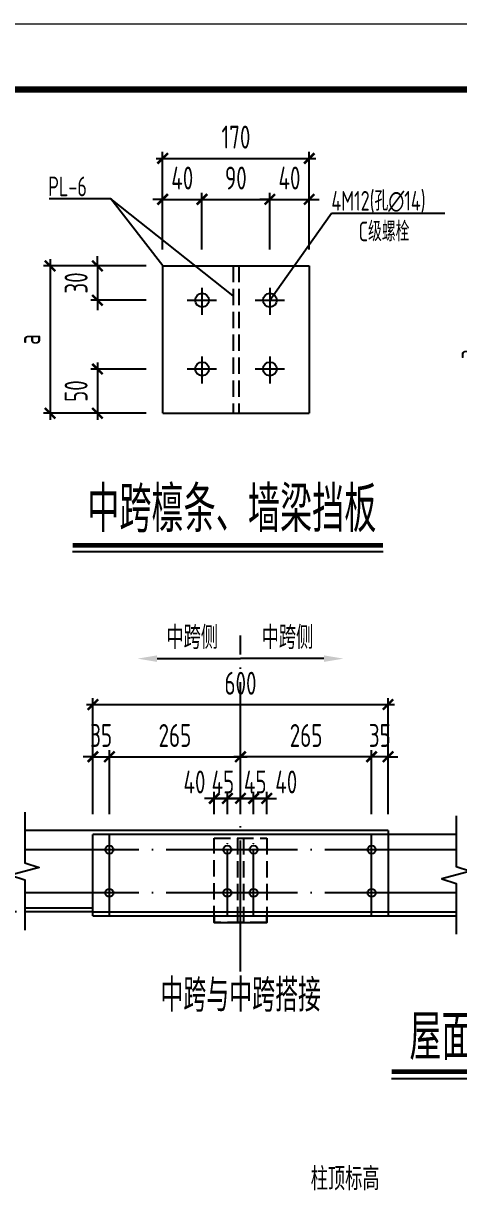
# Model space of a CAD drawing. Extents: x 287065 to 1473467, y 284802 to 344222.
# Drawn here: x 1441221 to 1447859, y 309013 to 326832 of the extents above; entities that cross this region are included whole.
import ezdxf
from ezdxf.enums import TextEntityAlignment as Align

# ---------------------------------------------------------------- set-up
doc = ezdxf.new("R2010")
doc.units = 0
doc.header["$LTSCALE"] = 1000
doc.linetypes.add('DASH', pattern=[0.35, 0.25, -0.1])
doc.linetypes.add('DOTE', pattern=[2.42, 2, -0.2, 0.02, -0.2])
doc.layers.get('0').update_dxf_attribs({"linetype": 'CONTINUOUS'})
doc.layers.get('DEFPOINTS').update_dxf_attribs({"linetype": 'CONTINUOUS'})
for name, color, linetype in [('1', 3, 'CONTINUOUS'), ('DIM', 3, 'CONTINUOUS'), ('DOTE', 8, 'DOTE'), ('FRAME', 3, 'CONTINUOUS'), ('LAB', 3, 'CONTINUOUS'), ('NUM', 3, 'CONTINUOUS'), ('TEXT', 7, 'CONTINUOUS'), ('THIN', 7, 'CONTINUOUS'), ('填充', 8, 'CONTINUOUS'), ('标注', 1, 'CONTINUOUS')]:
    doc.layers.add(name, color=color, linetype=linetype)
doc.styles.add('TSSD_Dimension', font='tssdeng.shx', dxfattribs={"width": 0.7, "bigfont": 'hztxt.shx'})
doc.styles.add('TSSD_Rein', font='tssdeng.shx', dxfattribs={"width": 0.7, "bigfont": 'hztxt.shx'})
doc.dimstyles.new('TSSD_100_100', dxfattribs={"dimtxt": 350, "dimasz": 150, "dimexe": 100, "dimexo": 250, "dimgap": 150, "dimtad": 1, "dimdec": 0, "dimzin": 0, "dimdsep": 46, "dimtxsty": 'TSSD_Dimension', "dimblk": 'ARCHTICK', "dimcen": 0, "dimdle": 100, "dimclrd": 3, "dimclre": 3, "dimclrt": 7, "dimadec": 0, "dimazin": 0, "dimtfac": 1, "dimtdec": 0, "dimtix": 1, "dimtmove": 2, "dimatfit": 3, "dimfxl": 100, "dimtolj": 1, "dimtzin": 0, "dimarcsym": 0})

# ---------------------------------------------------------------- blocks, each defined once
blk = doc.blocks.new('A$C2F0C53E4')
at = {"layer": 'FRAME'}
for points in [[(10, 42010, 20, 20, 0), (10, 10, 20, 20, 0), (59410, 10, 20, 20, 0), (59410, 42010, 20, 20, 0)], [(2510, 41010, 100, 100, 0), (2510, 1010, 100, 100, 0), (58410, 1010, 100, 100, 0), (58410, 41010, 100, 100, 0)]]:
    blk.add_lwpolyline(points, format="xyseb", close=True, dxfattribs=at)
blk = doc.blocks.new('_ARCHTICK')
at = {"color": 0}
blk.add_lwpolyline([(-0.53, -0.53, 0.25, 0.25, 0), (0.53, 0.53, 0.5, 0.5, 0)], format="xyseb", dxfattribs=at)
blk = doc.blocks.new('*D837')
at = {"layer": 'DEFPOINTS', "color": 0}
for p in [(1443345, 323130), (1442350, 322605), (1443345, 322605)]:
    blk.add_point(p, dxfattribs=at)
at = {"layer": 'DIM', "color": 3, "lineweight": -2}
for p, q in [((1442350, 323130), (1442350, 323280)), ((1443095, 323130), (1442250, 323130)), ((1442350, 323130), (1442350, 322605)), ((1443095, 322605), (1442250, 322605)), ((1442350, 322605), (1442350, 322455))]:
    blk.add_line(p, q, dxfattribs=at)
at = {"layer": 'DIM', "color": 3, "lineweight": -2, "xscale": 150, "yscale": 150, "zscale": 150}
for p, rotation in [((1442350, 323130), 270), ((1442350, 322605), 90)]:
    blk.add_blockref('_ARCHTICK', p, dxfattribs=dict(at, rotation=rotation))
at = {"layer": 'DIM', "color": 7, "insert": (1442025, 322868), "char_height": 350, "attachment_point": 5, "rotation": 90, "style": 'TSSD_Dimension'}
blk.add_mtext('\\A1;30', dxfattribs=at)
blk = doc.blocks.new('*D838')
at = {"layer": 'DEFPOINTS', "color": 0}
for p in [(1443345, 323130), (1441628, 320880), (1443345, 320880)]:
    blk.add_point(p, dxfattribs=at)
at = {"layer": 'DIM', "color": 3, "lineweight": -2}
for p, q in [((1443095, 323130), (1441528, 323130)), ((1441628, 323230), (1441628, 320780)), ((1443095, 320880), (1441528, 320880))]:
    blk.add_line(p, q, dxfattribs=at)
at = {"layer": 'DIM', "color": 3, "lineweight": -2, "xscale": 150, "yscale": 150, "zscale": 150}
for p, rotation in [((1441628, 323130), 90), ((1441628, 320880), 270)]:
    blk.add_blockref('_ARCHTICK', p, dxfattribs=dict(at, rotation=rotation))
at = {"layer": 'DIM', "color": 7, "insert": (1441303, 322005), "char_height": 350, "attachment_point": 5, "rotation": 90, "style": 'TSSD_Dimension'}
blk.add_mtext('\\A1;a', dxfattribs=at)
blk = doc.blocks.new('*D839')
at = {"layer": 'DEFPOINTS', "color": 0}
for p in [(1443345, 321555), (1442350, 320880), (1443345, 320880)]:
    blk.add_point(p, dxfattribs=at)
at = {"layer": 'DIM', "color": 3, "lineweight": -2}
for p, q in [((1442350, 321655), (1442350, 320780)), ((1443095, 321555), (1442250, 321555)), ((1443095, 320880), (1442250, 320880))]:
    blk.add_line(p, q, dxfattribs=at)
at = {"layer": 'DIM', "color": 3, "lineweight": -2, "xscale": 150, "yscale": 150, "zscale": 150}
for p, rotation in [((1442350, 321555), 90), ((1442350, 320880), 270)]:
    blk.add_blockref('_ARCHTICK', p, dxfattribs=dict(at, rotation=rotation))
at = {"layer": 'DIM', "color": 7, "insert": (1442025, 321218), "char_height": 350, "attachment_point": 5, "rotation": 90, "style": 'TSSD_Dimension'}
blk.add_mtext('\\A1;50', dxfattribs=at)
blk = doc.blocks.new('*D840')
at = {"layer": 'DEFPOINTS', "color": 0}
for p in [(1445580, 324145), (1444979, 323130), (1445580, 323130)]:
    blk.add_point(p, dxfattribs=at)
at = {"layer": 'DIM', "color": 3, "lineweight": -2}
for p, q in [((1444979, 324145), (1444829, 324145)), ((1444979, 323380), (1444979, 324245)), ((1444979, 324145), (1445580, 324145)), ((1445580, 323380), (1445580, 324245)), ((1445580, 324145), (1445730, 324145))]:
    blk.add_line(p, q, dxfattribs=at)
at = {"layer": 'DIM', "color": 3, "lineweight": -2, "xscale": 150, "yscale": 150, "zscale": 150}
blk.add_blockref('_ARCHTICK', (1444979, 324145), dxfattribs=at)
at = {"layer": 'DIM', "color": 3, "lineweight": -2, "xscale": 150, "yscale": 150, "zscale": 150, "rotation": 180}
blk.add_blockref('_ARCHTICK', (1445580, 324145), dxfattribs=at)
at = {"layer": 'DIM', "color": 7, "insert": (1445279, 324470), "char_height": 350, "attachment_point": 5, "style": 'TSSD_Dimension'}
blk.add_mtext('\\A1;40', dxfattribs=at)
blk = doc.blocks.new('*D841')
at = {"layer": 'DEFPOINTS', "color": 0}
for p in [(1445580, 324770), (1443345, 323130), (1445580, 323130)]:
    blk.add_point(p, dxfattribs=at)
at = {"layer": 'DIM', "color": 3, "lineweight": -2}
for p, q in [((1443345, 323380), (1443345, 324870)), ((1445580, 323380), (1445580, 324870)), ((1443245, 324770), (1445680, 324770))]:
    blk.add_line(p, q, dxfattribs=at)
at = {"layer": 'DIM', "color": 3, "lineweight": -2, "xscale": 150, "yscale": 150, "zscale": 150, "rotation": 180}
blk.add_blockref('_ARCHTICK', (1443345, 324770), dxfattribs=at)
at = {"layer": 'DIM', "color": 3, "lineweight": -2, "xscale": 150, "yscale": 150, "zscale": 150}
blk.add_blockref('_ARCHTICK', (1445580, 324770), dxfattribs=at)
at = {"layer": 'DIM', "color": 7, "insert": (1444463, 325095), "char_height": 350, "attachment_point": 5, "style": 'TSSD_Dimension'}
blk.add_mtext('\\A1;170', dxfattribs=at)
blk = doc.blocks.new('*D842')
at = {"layer": 'DEFPOINTS', "color": 0}
for p in [(1444979, 324145), (1443944, 323130), (1444979, 323130)]:
    blk.add_point(p, dxfattribs=at)
at = {"layer": 'DIM', "color": 3, "lineweight": -2}
for p, q in [((1443844, 324145), (1445079, 324145)), ((1443944, 323380), (1443944, 324245)), ((1444979, 323380), (1444979, 324245))]:
    blk.add_line(p, q, dxfattribs=at)
at = {"layer": 'DIM', "color": 3, "lineweight": -2, "xscale": 150, "yscale": 150, "zscale": 150, "rotation": 180}
blk.add_blockref('_ARCHTICK', (1443944, 324145), dxfattribs=at)
at = {"layer": 'DIM', "color": 3, "lineweight": -2, "xscale": 150, "yscale": 150, "zscale": 150}
blk.add_blockref('_ARCHTICK', (1444979, 324145), dxfattribs=at)
at = {"layer": 'DIM', "color": 7, "insert": (1444461, 324470), "char_height": 350, "attachment_point": 5, "style": 'TSSD_Dimension'}
blk.add_mtext('\\A1;90', dxfattribs=at)
blk = doc.blocks.new('*D843')
at = {"layer": 'DEFPOINTS', "color": 0}
for p in [(1443944, 324145), (1443345, 323130), (1443944, 323130)]:
    blk.add_point(p, dxfattribs=at)
at = {"layer": 'DIM', "color": 3, "lineweight": -2}
for p, q in [((1443345, 324145), (1443195, 324145)), ((1443345, 323380), (1443345, 324245)), ((1443345, 324145), (1443944, 324145)), ((1443944, 323380), (1443944, 324245)), ((1443944, 324145), (1444094, 324145))]:
    blk.add_line(p, q, dxfattribs=at)
at = {"layer": 'DIM', "color": 3, "lineweight": -2, "xscale": 150, "yscale": 150, "zscale": 150}
blk.add_blockref('_ARCHTICK', (1443345, 324145), dxfattribs=at)
at = {"layer": 'DIM', "color": 3, "lineweight": -2, "xscale": 150, "yscale": 150, "zscale": 150, "rotation": 180}
blk.add_blockref('_ARCHTICK', (1443944, 324145), dxfattribs=at)
at = {"layer": 'DIM', "color": 7, "insert": (1443644, 324470), "char_height": 350, "attachment_point": 5, "style": 'TSSD_Dimension'}
blk.add_mtext('\\A1;40', dxfattribs=at)
blk = doc.blocks.new('*D895')
at = {"layer": 'DEFPOINTS', "color": 0}
for p in [(1450007, 322901), (1448300, 320651), (1450007, 320651)]:
    blk.add_point(p, dxfattribs=at)
at = {"layer": 'DIM', "color": 3, "lineweight": -2}
for p, q in [((1449757, 322901), (1448200, 322901)), ((1448300, 323001), (1448300, 320551)), ((1449757, 320651), (1448200, 320651))]:
    blk.add_line(p, q, dxfattribs=at)
at = {"layer": 'DIM', "color": 3, "lineweight": -2, "xscale": 150, "yscale": 150, "zscale": 150}
for p, rotation in [((1448300, 322901), 90), ((1448300, 320651), 270)]:
    blk.add_blockref('_ARCHTICK', p, dxfattribs=dict(at, rotation=rotation))
at = {"layer": 'DIM', "color": 7, "insert": (1447975, 321776), "char_height": 350, "attachment_point": 5, "rotation": 90, "style": 'TSSD_Dimension'}
blk.add_mtext('\\A1;a', dxfattribs=at)
blk = doc.blocks.new('*D903')
at = {"layer": 'DEFPOINTS', "color": 0}
for p in [(1442532, 315636), (1442282, 314509), (1442532, 314509)]:
    blk.add_point(p, dxfattribs=at)
at = {"layer": 'DIM', "color": 3, "lineweight": -2}
for p, q in [((1442282, 315636), (1442132, 315636)), ((1442282, 314759), (1442282, 315736)), ((1442282, 315636), (1442532, 315636)), ((1442532, 314759), (1442532, 315736)), ((1442532, 315636), (1442682, 315636))]:
    blk.add_line(p, q, dxfattribs=at)
at = {"layer": 'DIM', "color": 3, "lineweight": -2, "xscale": 150, "yscale": 150, "zscale": 150}
blk.add_blockref('_ARCHTICK', (1442282, 315636), dxfattribs=at)
at = {"layer": 'DIM', "color": 3, "lineweight": -2, "xscale": 150, "yscale": 150, "zscale": 150, "rotation": 180}
blk.add_blockref('_ARCHTICK', (1442532, 315636), dxfattribs=at)
at = {"layer": 'DIM', "color": 7, "insert": (1442407, 315961), "char_height": 350, "attachment_point": 5, "style": 'TSSD_Dimension'}
blk.add_mtext('\\A1;35', dxfattribs=at)
blk = doc.blocks.new('*D904')
at = {"layer": 'DEFPOINTS', "color": 0}
for p in [(1444532, 315636), (1442532, 314509), (1444532, 314509)]:
    blk.add_point(p, dxfattribs=at)
at = {"layer": 'DIM', "color": 3, "lineweight": -2}
for p, q in [((1442432, 315636), (1444632, 315636)), ((1442532, 314759), (1442532, 315736)), ((1444532, 314759), (1444532, 315736))]:
    blk.add_line(p, q, dxfattribs=at)
at = {"layer": 'DIM', "color": 3, "lineweight": -2, "xscale": 150, "yscale": 150, "zscale": 150, "rotation": 180}
blk.add_blockref('_ARCHTICK', (1442532, 315636), dxfattribs=at)
at = {"layer": 'DIM', "color": 3, "lineweight": -2, "xscale": 150, "yscale": 150, "zscale": 150}
blk.add_blockref('_ARCHTICK', (1444532, 315636), dxfattribs=at)
at = {"layer": 'DIM', "color": 7, "insert": (1443532, 315961), "char_height": 350, "attachment_point": 5, "style": 'TSSD_Dimension'}
blk.add_mtext('\\A1;265', dxfattribs=at)
blk = doc.blocks.new('*D905')
at = {"layer": 'DEFPOINTS', "color": 0}
for p in [(1441323, 314509), (1440533, 314209), (1441323, 314209)]:
    blk.add_point(p, dxfattribs=at)
at = {"layer": 'DIM', "color": 3, "lineweight": -2}
for p, q in [((1441073, 314509), (1440433, 314509)), ((1440533, 314509), (1440533, 314659)), ((1440533, 314509), (1440533, 314209)), ((1441073, 314209), (1440433, 314209)), ((1440533, 314209), (1440533, 314059))]:
    blk.add_line(p, q, dxfattribs=at)
at = {"layer": 'DIM', "color": 3, "lineweight": -2, "xscale": 150, "yscale": 150, "zscale": 150}
for p, rotation in [((1440533, 314509), 270), ((1440533, 314209), 90)]:
    blk.add_blockref('_ARCHTICK', p, dxfattribs=dict(at, rotation=rotation))
at = {"layer": 'DIM', "color": 7, "insert": (1440208, 314359), "char_height": 350, "attachment_point": 5, "rotation": 90, "style": 'TSSD_Dimension'}
blk.add_mtext('\\A1;40', dxfattribs=at)
blk = doc.blocks.new('*D906')
at = {"layer": 'DEFPOINTS', "color": 0}
for p in [(1440533, 313559), (1441323, 313559), (1441368, 313268)]:
    blk.add_point(p, dxfattribs=at)
at = {"layer": 'DIM', "color": 3, "lineweight": -2}
for p, q in [((1440533, 313559), (1440533, 313709)), ((1441073, 313559), (1440433, 313559)), ((1440533, 313268), (1440533, 313559)), ((1441118, 313268), (1440433, 313268)), ((1440533, 313268), (1440533, 313118))]:
    blk.add_line(p, q, dxfattribs=at)
at = {"layer": 'DIM', "color": 3, "lineweight": -2, "xscale": 150, "yscale": 150, "zscale": 150}
for p, rotation in [((1440533, 313559), 270), ((1440533, 313268), 90)]:
    blk.add_blockref('_ARCHTICK', p, dxfattribs=dict(at, rotation=rotation))
at = {"layer": 'DIM', "color": 7, "insert": (1440208, 313413), "char_height": 350, "attachment_point": 5, "rotation": 90, "style": 'TSSD_Dimension'}
blk.add_mtext('\\A1;40', dxfattribs=at)
blk = doc.blocks.new('*D907')
at = {"layer": 'DEFPOINTS', "color": 0}
for p in [(1441323, 314509), (1439813, 313268), (1441368, 313268)]:
    blk.add_point(p, dxfattribs=at)
at = {"layer": 'DIM', "color": 3, "lineweight": -2}
for p, q in [((1441073, 314509), (1439713, 314509)), ((1439813, 314609), (1439813, 313168)), ((1441118, 313268), (1439713, 313268))]:
    blk.add_line(p, q, dxfattribs=at)
at = {"layer": 'DIM', "color": 3, "lineweight": -2, "xscale": 150, "yscale": 150, "zscale": 150}
for p, rotation in [((1439813, 314509), 90), ((1439813, 313268), 270)]:
    blk.add_blockref('_ARCHTICK', p, dxfattribs=dict(at, rotation=rotation))
at = {"layer": 'DIM', "color": 7, "insert": (1439488, 313888), "char_height": 350, "attachment_point": 5, "rotation": 90, "style": 'TSSD_Dimension'}
blk.add_mtext('\\A1;a', dxfattribs=at)
blk = doc.blocks.new('*D908')
at = {"layer": 'DEFPOINTS', "color": 0}
for p in [(1446532, 315636), (1446532, 314509), (1446782, 314509)]:
    blk.add_point(p, dxfattribs=at)
at = {"layer": 'DIM', "color": 3, "lineweight": -2}
for p, q in [((1446532, 315636), (1446382, 315636)), ((1446532, 314759), (1446532, 315736)), ((1446782, 315636), (1446532, 315636)), ((1446782, 314759), (1446782, 315736)), ((1446782, 315636), (1446932, 315636))]:
    blk.add_line(p, q, dxfattribs=at)
at = {"layer": 'DIM', "color": 3, "lineweight": -2, "xscale": 150, "yscale": 150, "zscale": 150}
blk.add_blockref('_ARCHTICK', (1446532, 315636), dxfattribs=at)
at = {"layer": 'DIM', "color": 3, "lineweight": -2, "xscale": 150, "yscale": 150, "zscale": 150, "rotation": 180}
blk.add_blockref('_ARCHTICK', (1446782, 315636), dxfattribs=at)
at = {"layer": 'DIM', "color": 7, "insert": (1446657, 315961), "char_height": 350, "attachment_point": 5, "style": 'TSSD_Dimension'}
blk.add_mtext('\\A1;35', dxfattribs=at)
blk = doc.blocks.new('*D909')
at = {"layer": 'DEFPOINTS', "color": 0}
for p in [(1444532, 315636), (1444532, 314509), (1446532, 314509)]:
    blk.add_point(p, dxfattribs=at)
at = {"layer": 'DIM', "color": 3, "lineweight": -2}
for p, q in [((1446632, 315636), (1444432, 315636)), ((1444532, 314759), (1444532, 315736)), ((1446532, 314759), (1446532, 315736))]:
    blk.add_line(p, q, dxfattribs=at)
at = {"layer": 'DIM', "color": 3, "lineweight": -2, "xscale": 150, "yscale": 150, "zscale": 150, "rotation": 180}
blk.add_blockref('_ARCHTICK', (1444532, 315636), dxfattribs=at)
at = {"layer": 'DIM', "color": 3, "lineweight": -2, "xscale": 150, "yscale": 150, "zscale": 150}
blk.add_blockref('_ARCHTICK', (1446532, 315636), dxfattribs=at)
at = {"layer": 'DIM', "color": 7, "insert": (1445532, 315961), "char_height": 350, "attachment_point": 5, "style": 'TSSD_Dimension'}
blk.add_mtext('\\A1;265', dxfattribs=at)
blk = doc.blocks.new('*D910')
at = {"layer": 'DEFPOINTS', "color": 0}
for p in [(1446782, 316433), (1442282, 314509), (1446782, 314509)]:
    blk.add_point(p, dxfattribs=at)
at = {"layer": 'DIM', "color": 3, "lineweight": -2}
for p, q in [((1442282, 314759), (1442282, 316533)), ((1446782, 314759), (1446782, 316533)), ((1442182, 316433), (1446882, 316433))]:
    blk.add_line(p, q, dxfattribs=at)
at = {"layer": 'DIM', "color": 3, "lineweight": -2, "xscale": 150, "yscale": 150, "zscale": 150, "rotation": 180}
blk.add_blockref('_ARCHTICK', (1442282, 316433), dxfattribs=at)
at = {"layer": 'DIM', "color": 3, "lineweight": -2, "xscale": 150, "yscale": 150, "zscale": 150}
blk.add_blockref('_ARCHTICK', (1446782, 316433), dxfattribs=at)
at = {"layer": 'DIM', "color": 7, "insert": (1444532, 316758), "char_height": 350, "attachment_point": 5, "style": 'TSSD_Dimension'}
blk.add_mtext('\\A1;600', dxfattribs=at)
blk = doc.blocks.new('*D911')
at = {"layer": 'DEFPOINTS', "color": 0}
for p in [(1444332, 315001), (1444132, 314509), (1444332, 314509)]:
    blk.add_point(p, dxfattribs=at)
at = {"layer": 'DIM', "color": 3, "lineweight": -2}
for p, q in [((1444132, 314759), (1444132, 315101)), ((1444332, 314759), (1444332, 315101)), ((1444132, 315001), (1443982, 315001)), ((1444132, 315001), (1444332, 315001)), ((1444332, 315001), (1444482, 315001))]:
    blk.add_line(p, q, dxfattribs=at)
at = {"layer": 'DIM', "color": 3, "lineweight": -2, "xscale": 150, "yscale": 150, "zscale": 150}
blk.add_blockref('_ARCHTICK', (1444132, 315001), dxfattribs=at)
at = {"layer": 'DIM', "color": 3, "lineweight": -2, "xscale": 150, "yscale": 150, "zscale": 150, "rotation": 180}
blk.add_blockref('_ARCHTICK', (1444332, 315001), dxfattribs=at)
at = {"layer": 'DIM', "color": 7, "insert": (1443830, 315251), "char_height": 350, "attachment_point": 5, "style": 'TSSD_Dimension'}
blk.add_mtext('\\A1;40', dxfattribs=at)
blk = doc.blocks.new('*D912')
at = {"layer": 'DEFPOINTS', "color": 0}
for p in [(1444532, 315001), (1444332, 314509), (1444532, 314509)]:
    blk.add_point(p, dxfattribs=at)
at = {"layer": 'DIM', "color": 3, "lineweight": -2}
for p, q in [((1444332, 314759), (1444332, 315101)), ((1444532, 314759), (1444532, 315101)), ((1444332, 315001), (1444182, 315001)), ((1444332, 315001), (1444532, 315001)), ((1444532, 315001), (1444682, 315001))]:
    blk.add_line(p, q, dxfattribs=at)
at = {"layer": 'DIM', "color": 3, "lineweight": -2, "xscale": 150, "yscale": 150, "zscale": 150}
blk.add_blockref('_ARCHTICK', (1444332, 315001), dxfattribs=at)
at = {"layer": 'DIM', "color": 3, "lineweight": -2, "xscale": 150, "yscale": 150, "zscale": 150, "rotation": 180}
blk.add_blockref('_ARCHTICK', (1444532, 315001), dxfattribs=at)
at = {"layer": 'DIM', "color": 7, "insert": (1444264, 315251), "char_height": 350, "attachment_point": 5, "style": 'TSSD_Dimension'}
blk.add_mtext('\\A1;45', dxfattribs=at)
blk = doc.blocks.new('*D913')
at = {"layer": 'DEFPOINTS', "color": 0}
for p in [(1444732, 315001), (1444732, 314509), (1444932, 314509)]:
    blk.add_point(p, dxfattribs=at)
at = {"layer": 'DIM', "color": 3, "lineweight": -2}
for p, q in [((1444732, 314759), (1444732, 315101)), ((1444932, 314759), (1444932, 315101)), ((1444732, 315001), (1444582, 315001)), ((1444932, 315001), (1444732, 315001)), ((1444932, 315001), (1445082, 315001))]:
    blk.add_line(p, q, dxfattribs=at)
at = {"layer": 'DIM', "color": 3, "lineweight": -2, "xscale": 150, "yscale": 150, "zscale": 150}
blk.add_blockref('_ARCHTICK', (1444732, 315001), dxfattribs=at)
at = {"layer": 'DIM', "color": 3, "lineweight": -2, "xscale": 150, "yscale": 150, "zscale": 150, "rotation": 180}
blk.add_blockref('_ARCHTICK', (1444932, 315001), dxfattribs=at)
at = {"layer": 'DIM', "color": 7, "insert": (1445230, 315251), "char_height": 350, "attachment_point": 5, "style": 'TSSD_Dimension'}
blk.add_mtext('\\A1;40', dxfattribs=at)
blk = doc.blocks.new('*D914')
at = {"layer": 'DEFPOINTS', "color": 0}
for p in [(1444532, 315001), (1444532, 314509), (1444732, 314509)]:
    blk.add_point(p, dxfattribs=at)
at = {"layer": 'DIM', "color": 3, "lineweight": -2}
for p, q in [((1444532, 314759), (1444532, 315101)), ((1444732, 314759), (1444732, 315101)), ((1444532, 315001), (1444382, 315001)), ((1444732, 315001), (1444532, 315001)), ((1444732, 315001), (1444882, 315001))]:
    blk.add_line(p, q, dxfattribs=at)
at = {"layer": 'DIM', "color": 3, "lineweight": -2, "xscale": 150, "yscale": 150, "zscale": 150}
blk.add_blockref('_ARCHTICK', (1444532, 315001), dxfattribs=at)
at = {"layer": 'DIM', "color": 3, "lineweight": -2, "xscale": 150, "yscale": 150, "zscale": 150, "rotation": 180}
blk.add_blockref('_ARCHTICK', (1444732, 315001), dxfattribs=at)
at = {"layer": 'DIM', "color": 7, "insert": (1444757, 315251), "char_height": 350, "attachment_point": 5, "style": 'TSSD_Dimension'}
blk.add_mtext('\\A1;45', dxfattribs=at)

msp = doc.modelspace()

# ---------------------------------------------------------------- linework, layer by layer
at = {"layer": '1'}
for p, q in [((1443345.388, 320880.369), (1443345.388, 323130.369)), ((1443345.388, 323130.369), (1445580.388, 323130.369)), ((1445580.388, 323130.369), (1445580.388, 320880.369)), ((1443345.388, 320880.369), (1445580.388, 320880.369)), ((1446781.743, 314508.828), (1441243.114, 314508.828)), ((1446781.743, 314508.828), (1446781.743, 313208.76)), ((1442281.708, 313208.76), (1442281.708, 314451.828)), ((1447820.336, 314451.828), (1442281.708, 314451.828)), ((1442281.708, 313324.567), (1441243.114, 313324.567)), ((1442281.708, 313267.567), (1441243.114, 313267.567)), ((1442281.708, 313208.76), (1447820.336, 313208.76))]:
    msp.add_line(p, q, dxfattribs=at)
for centre in [(1442531.708, 314217.567), (1444331.725, 314217.567), (1444731.725, 314217.567), (1446531.743, 314217.567), (1442531.708, 313558.828), (1444331.725, 313558.828), (1444731.725, 313558.828), (1446531.743, 313558.828)]:
    msp.add_circle(centre, 62.5, dxfattribs=at)
at = {"layer": 'DOTE'}
for p, q in [((1444531.725, 312356.362), (1444531.725, 317488.878)), ((1442531.708, 313208.76), (1442531.708, 314458.76)), ((1446531.743, 313208.76), (1446531.743, 314458.76)), ((1447820.336, 314217.567), (1441243.114, 314217.567)), ((1447820.336, 313558.828), (1441243.114, 313558.828))]:
    msp.add_line(p, q, dxfattribs=at)
at = {"layer": 'DOTE', "ltscale": 0.5}
for p, q in [((1444331.725, 313208.76), (1444331.725, 314394.828)), ((1444731.725, 313208.76), (1444731.725, 314394.828))]:
    msp.add_line(p, q, dxfattribs=at)
at = {"layer": 'LAB', "linetype": 'DASH'}
for p, q in [((1444417.993, 323130.369), (1444417.993, 320880.369)), ((1444507.783, 323130.369), (1444507.783, 320880.369)), ((1446781.743, 314508.828), (1442281.708, 314508.828))]:
    msp.add_line(p, q, dxfattribs=at)
at = {"layer": 'NUM'}
msp.add_line((1446835.985, 310726.924), (1453218.841, 310726.924), dxfattribs=at)
at = {"layer": 'NUM', "const_width": 70}
for points in [[(1446706.638, 318864.684), (1441972.241, 318864.684)], [(1446839.311, 310827.16), (1453218.841, 310827.16)]]:
    msp.add_lwpolyline(points, dxfattribs=at)
at = {"layer": 'NUM'}
msp.add_lwpolyline([(1446706.638, 318764.684), (1441972.241, 318764.684)], dxfattribs=at)
at = {"layer": 'TEXT'}
for p, q in [((1444417.993, 322670.774), (1442555.325, 324152.577)), ((1444980.388, 322605.369), (1445918.303, 323934.132)), ((1445918.303, 323934.132), (1447650.087, 323934.132)), ((1443943.523, 322793.751), (1443943.523, 322382.733)), ((1444978.523, 322793.751), (1444978.523, 322382.733)), ((1443720.701, 322605.369), (1444166.345, 322605.369)), ((1444755.701, 322605.369), (1445201.345, 322605.369)), ((1443943.523, 321743.751), (1443943.523, 321332.733)), ((1444978.523, 321743.751), (1444978.523, 321332.733)), ((1443720.701, 321555.369), (1444166.345, 321555.369)), ((1444755.701, 321555.369), (1445201.345, 321555.369)), ((1443260.377, 317133.68), (1444531.725, 317133.68)), ((1445803.074, 317133.68), (1444531.725, 317133.68))]:
    msp.add_line(p, q, dxfattribs=at)
msp.add_lwpolyline([(1443345.388, 323130.369), (1442555.325, 324152.577), (1441616.449, 324152.577)], dxfattribs=at)
for centre in [(1443945.388, 322605.369), (1444980.388, 322605.369), (1443945.388, 321555.369), (1444980.388, 321555.369)]:
    msp.add_circle(centre, 105, dxfattribs=at)
for points in [[(1443260.377, 317183.68), (1443260.377, 317083.68), (1442960.377, 317133.68)], [(1445803.074, 317183.68), (1445803.074, 317083.68), (1446103.074, 317133.68)]]:
    msp.add_solid(points, dxfattribs=at)
at = {"layer": 'THIN'}
for points in [[(1441243.114, 314788.828), (1441243.114, 314018.198), (1441463.114, 313948.198), (1441023.114, 313828.198), (1441243.114, 313758.198), (1441243.114, 312987.567)], [(1447820.336, 314731.828), (1447820.336, 313960.294), (1448040.336, 313890.294), (1447600.336, 313770.294), (1447820.336, 313700.294), (1447820.336, 312928.76)]]:
    msp.add_lwpolyline(points, dxfattribs=at)
at = {"layer": '标注', "linetype": 'DASH'}
for p, q in [((1444486.831, 314394.828), (1444486.831, 313108.623)), ((1444576.62, 314394.828), (1444576.62, 313108.623))]:
    msp.add_line(p, q, dxfattribs=at)
at = {"layer": '标注'}
msp.add_line((1442281.708, 313267.567), (1447820.336, 313267.567), dxfattribs=at)
at = {"layer": '标注', "linetype": 'DASH'}
msp.add_lwpolyline([(1444131.725, 314394.828), (1444931.725, 314394.828), (1444931.725, 313108.623), (1444131.725, 313108.623)], close=True, dxfattribs=at)
at = {"layer": '标注'}
msp.add_lwpolyline([(1444131.725, 313208.76), (1444131.725, 313108.623), (1444931.725, 313108.623), (1444931.725, 313208.76)], dxfattribs=at)

# ---------------------------------------------------------------- block references
at = {"layer": '填充'}
msp.add_blockref('A$C2F0C53E4', (1414046.971, 284811.708), dxfattribs=at)

# ---------------------------------------------------------------- texts
at = {"layer": 'NUM', "style": 'TSSD_Dimension', "width": 0.7}
msp.add_text('中跨檩条、墙梁挡板', height=700, dxfattribs=at).set_placement((1444399.66, 319064.684), align=Align.CENTER)
for s, height, p in [('中跨与中跨搭接', 500, (1443309.644, 311745.251)), ('屋面连续檩条连续搭接大样', 700, (1447107.514, 311005.99))]:
    msp.add_text(s, height=height, dxfattribs=at).set_placement(p)
at = {"layer": 'TEXT'}
for s, height, style, width, p in [('PL-6', 300, 'TSSD_Dimension', 0.7, (1441597.851, 324192.345)), ('4M12(孔∅14)', 300, 'TSSD_Dimension', 0.7, (1445918.303, 323973.021)), ('C级螺栓', 300, 'TSSD_Dimension', 0.7, (1446333.889, 323505.039)), ('中跨侧', 350, 'TSSD_Rein', 0.75, (1443402.008, 317282.352)), ('中跨侧', 350, 'TSSD_Rein', 0.75, (1444854.514, 317282.352))]:
    msp.add_text(s, height=height, dxfattribs=dict(at, style=style, width=width)).set_placement(p)
at = {"layer": 'TEXT', "style": 'TSSD_Rein', "width": 0.75}
msp.add_text('柱顶标高', height=350, dxfattribs=at).set_placement((1446127.456, 309212.179), align=Align.MIDDLE)

# ---------------------------------------------------------------- dimensions: what is measured, and where the dimension line sits
at = {"layer": 'DIM'}
for base, p1, p2, text, picture, middle in [((1445580.388, 324769.568), (1443345.388, 323130.369), (1445580.388, 323130.369), '170', '*D841', (1444462.888, 325094.568)), ((1443943.523, 324144.676), (1443345.388, 323130.369), (1443943.523, 323130.369), '40', '*D843', (1443644.455, 324469.676)), ((1444978.523, 324144.676), (1443943.523, 323130.369), (1444978.523, 323130.369), '90', '*D842', (1444461.023, 324469.676)), ((1445580.388, 324144.676), (1444978.523, 323130.369), (1445580.388, 323130.369), '40', '*D840', (1445279.455, 324469.676)), ((1446781.743, 316433.383), (1442281.708, 314508.828), (1446781.743, 314508.828), '600', '*D910', (1444531.725, 316758.383)), ((1442531.708, 315635.671), (1442281.708, 314508.828), (1442531.708, 314508.828), '35', '*D903', (1442406.708, 315960.671)), ((1444531.725, 315635.671), (1442531.708, 314508.828), (1444531.725, 314508.828), '265', '*D904', (1443531.716, 315960.671))]:
    dim = msp.add_linear_dim(base=base, p1=p1, p2=p2, text=text, dimstyle='TSSD_100_100', dxfattribs=at)
    dim.commit()
    dim.dimension.update_dxf_attribs({"geometry": picture, "text_midpoint": middle})
for base, p1, p2, angle, text, picture, middle in [((1442350.429, 322605.369), (1443345.388, 323130.369), (1443345.388, 322605.369), 90, '30', '*D837', (1442025.429, 322867.869)), ((1441627.739, 320880.369), (1443345.388, 323130.369), (1443345.388, 320880.369), 90, 'a', '*D838', (1441302.739, 322005.369)), ((1448300.033, 320651.292), (1450006.626, 322901.292), (1450006.626, 320651.292), 90, 'a', '*D895', (1447975.033, 321776.292)), ((1442350.429, 320880.369), (1443345.388, 321555.369), (1443345.388, 320880.369), 90, '50', '*D839', (1442025.429, 321217.869)), ((1444531.725, 315635.671), (1446531.743, 314508.828), (1444531.725, 314508.828), 180, '265', '*D909', (1445531.734, 315960.671)), ((1446531.743, 315635.671), (1446781.743, 314508.828), (1446531.743, 314508.828), 180, '35', '*D908', (1446656.743, 315960.671)), ((1439813.212, 313267.567), (1441323.345, 314508.828), (1441367.616, 313267.567), 90, 'a', '*D907', (1439488.212, 313888.198)), ((1440532.813, 314208.828), (1441323.345, 314508.828), (1441323.345, 314208.828), 90, '40', '*D905', (1440207.813, 314358.828)), ((1440532.813, 313558.828), (1441367.616, 313267.567), (1441323.345, 313558.828), 270, '40', '*D906', (1440207.813, 313413.198))]:
    dim = msp.add_linear_dim(base=base, p1=p1, p2=p2, angle=angle, text=text, dimstyle='TSSD_100_100', dxfattribs=at)
    dim.commit()
    dim.dimension.update_dxf_attribs({"geometry": picture, "text_midpoint": middle})
for base, p1, p2, text, picture, middle in [((1444331.725, 315001), (1444131.725, 314508.828), (1444331.725, 314508.828), '40', '*D911', (1443829.597, 315251)), ((1444531.725, 315001), (1444331.725, 314508.828), (1444531.725, 314508.828), '45', '*D912', (1444263.743, 315251))]:
    dim = msp.add_linear_dim(base=base, p1=p1, p2=p2, text=text, dimstyle='TSSD_100_100', dxfattribs=at)
    dim.commit()
    dim.dimension.update_dxf_attribs({"geometry": picture, "text_midpoint": middle, "dimtype": 128})
for base, p1, p2, text, picture, middle in [((1444531.725, 315001), (1444731.725, 314508.828), (1444531.725, 314508.828), '45', '*D914', (1444757.064, 315251)), ((1444731.725, 315001), (1444931.725, 314508.828), (1444731.725, 314508.828), '40', '*D913', (1445230.442, 315251))]:
    dim = msp.add_linear_dim(base=base, p1=p1, p2=p2, angle=180, text=text, dimstyle='TSSD_100_100', dxfattribs=at)
    dim.commit()
    dim.dimension.update_dxf_attribs({"geometry": picture, "text_midpoint": middle, "dimtype": 128})

doc.saveas('drawing.dxf')
